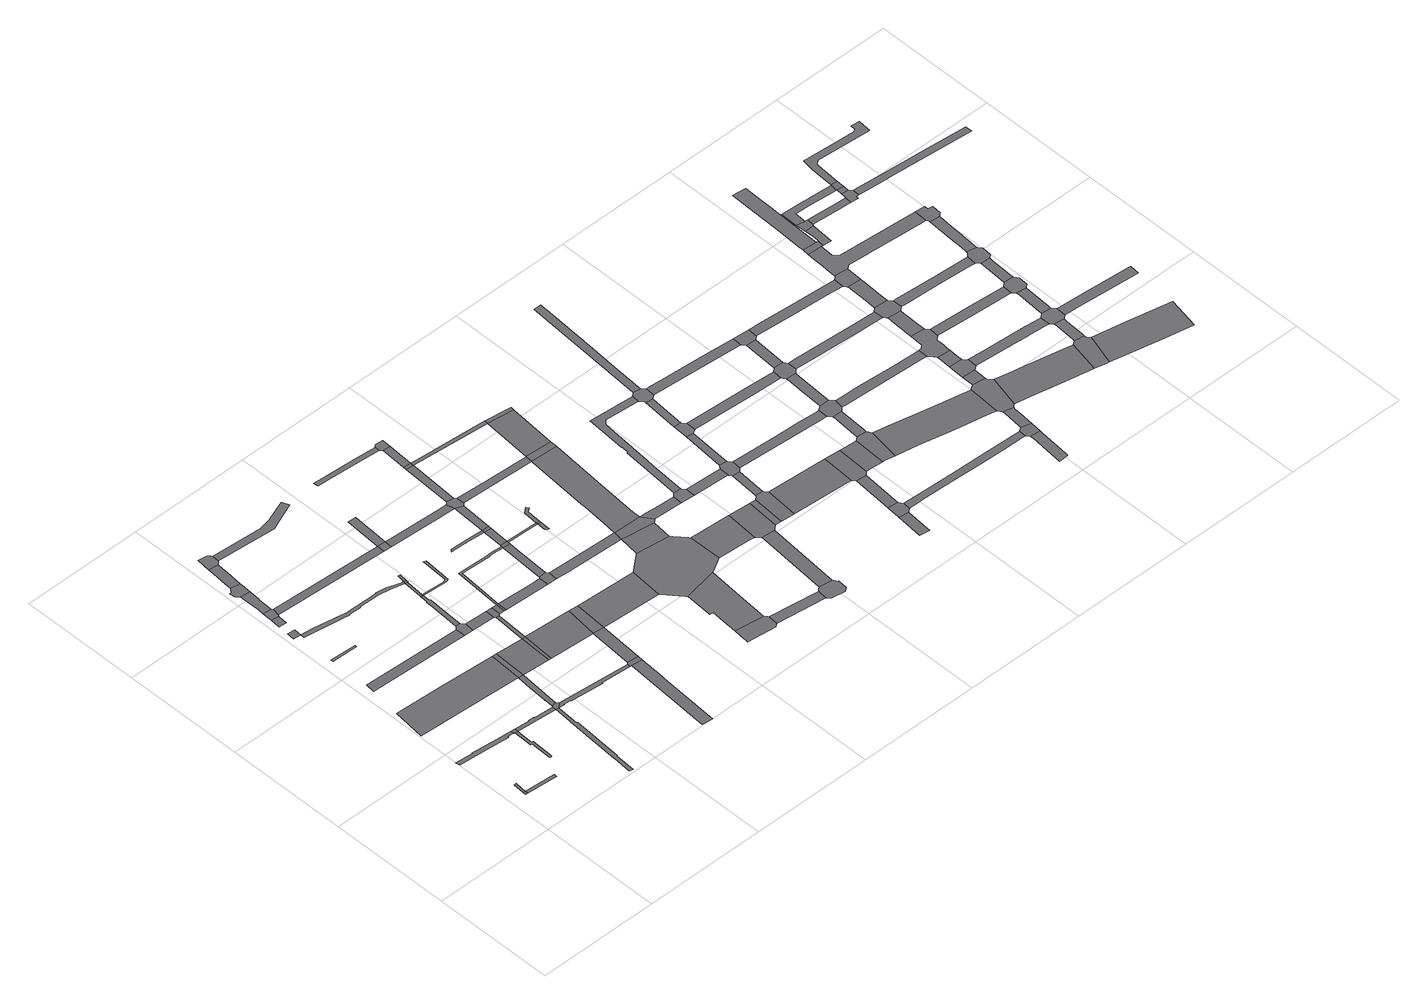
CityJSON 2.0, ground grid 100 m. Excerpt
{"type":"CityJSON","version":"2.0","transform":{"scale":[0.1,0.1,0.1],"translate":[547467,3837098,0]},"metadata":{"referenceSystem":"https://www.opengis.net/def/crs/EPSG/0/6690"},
"CityObjects":{
"road1":{"type":"Road","geometry":[{"type":"MultiSurface","lod":"1","boundaries":[[[0,1,2,3]]]}]},
"road2":{"type":"Road","geometry":[{"type":"MultiSurface","lod":"1","boundaries":[[[4,5,6,0,3]]]}]},
"road3":{"type":"Road","attributes":{"RoadStructureAttribute.sectionType":"1"},"geometry":[{"type":"MultiSurface","lod":"1","boundaries":[[[7,8,9,3,2]]]}]},
"road4":{"type":"Road","attributes":{"RoadStructureAttribute.sectionType":"1"},"geometry":[{"type":"MultiSurface","lod":"1","boundaries":[[[10,11,12,13,14,15,16,17,18,19]]]}]},
"road5":{"type":"Road","geometry":[{"type":"MultiSurface","lod":"1","boundaries":[[[20,21,22,23,24,25,26,27,28,29]]]}]},
"road6":{"type":"Road","geometry":[{"type":"MultiSurface","lod":"1","boundaries":[[[19,18,30,20,29,31]]]}]},
"road7":{"type":"Road","attributes":{"RoadStructureAttribute.sectionType":"1"},"geometry":[{"type":"MultiSurface","lod":"1","boundaries":[[[32,33,34,35]]]}]},
"road8":{"type":"Road","geometry":[{"type":"MultiSurface","lod":"1","boundaries":[[[36,37,38,39,40]]]}]},
"road9":{"type":"Road","attributes":{"function":"2","RoadStructureAttribute.sectionType":"1"},"geometry":[{"type":"MultiSurface","lod":"1","boundaries":[[[41,42,43,44,45,46,47]]]}]},
"road10":{"type":"Road","attributes":{"RoadStructureAttribute.sectionType":"1"},"geometry":[{"type":"MultiSurface","lod":"1","boundaries":[[[48,49,50,51]]]}]},
"road11":{"type":"Road","attributes":{"RoadStructureAttribute.sectionType":"1"},"geometry":[{"type":"MultiSurface","lod":"1","boundaries":[[[52,53,54,55,31,29,56,57,58]]]}]},
"road12":{"type":"Road","geometry":[{"type":"MultiSurface","lod":"1","boundaries":[[[59,48,51,60,61,62]]]}]},
"road13":{"type":"Road","attributes":{"RoadStructureAttribute.sectionType":"1"},"geometry":[{"type":"MultiSurface","lod":"1","boundaries":[[[57,63,64,65,66,67,68,69,70,71,72,73]]]}]},
"road14":{"type":"Road","attributes":{"RoadStructureAttribute.sectionType":"1"},"geometry":[{"type":"MultiSurface","lod":"1","boundaries":[[[74,75,76,59,62,77,78,79]]]}]},
"road15":{"type":"Road","attributes":{"RoadStructureAttribute.sectionType":"1"},"geometry":[{"type":"MultiSurface","lod":"1","boundaries":[[[80,81,82,83,84,85]]]}]},
"road16":{"type":"Road","geometry":[{"type":"MultiSurface","lod":"1","boundaries":[[[86,87,88,89,74,79,90,91]]]}]},
"road17":{"type":"Road","attributes":{"RoadStructureAttribute.sectionType":"1"},"geometry":[{"type":"MultiSurface","lod":"1","boundaries":[[[92,93,94,95,96,97,98,86,91,99,100,101]]]}]},
"road18":{"type":"Road","geometry":[{"type":"MultiSurface","lod":"1","boundaries":[[[102,103,104,58,57,73,105]]]}]},
"road19":{"type":"Road","attributes":{"RoadStructureAttribute.sectionType":"1"},"geometry":[{"type":"MultiSurface","lod":"1","boundaries":[[[46,106,107,108,109,110,104,103,111,112]]]}]},
"road20":{"type":"Road","geometry":[{"type":"MultiSurface","lod":"1","boundaries":[[[113,92,101,114,115,116,117,118,119]]]}]},
"road21":{"type":"Road","attributes":{"RoadStructureAttribute.sectionType":"1"},"geometry":[{"type":"MultiSurface","lod":"1","boundaries":[[[120,121,122,123,124,125,126,127,34,128,129,130,131,132,133,134,135,136,137,138,139,140,141]]]}]},
"road22":{"type":"Road","geometry":[{"type":"MultiSurface","lod":"1","boundaries":[[[47,46,112,142]]]}]},
"road23":{"type":"Road","attributes":{"RoadStructureAttribute.sectionType":"1"},"geometry":[{"type":"MultiSurface","lod":"1","boundaries":[[[105,73,143,144,145,146,147,148,149,150]]]}]},
"road24":{"type":"Road","attributes":{"function":"2","RoadStructureAttribute.sectionType":"1"},"geometry":[{"type":"MultiSurface","lod":"1","boundaries":[[[142,112,151,152]]]}]},
"road25":{"type":"Road","attributes":{"RoadStructureAttribute.sectionType":"1"},"geometry":[{"type":"MultiSurface","lod":"1","boundaries":[[[61,60,153,154]]]}]},
"road26":{"type":"Road","geometry":[{"type":"MultiSurface","lod":"1","boundaries":[[[155,156,157,85,84,158,159]]]}]},
"road27":{"type":"Road","attributes":{"RoadStructureAttribute.sectionType":"1"},"geometry":[{"type":"MultiSurface","lod":"1","boundaries":[[[160,161,162,163,164,165,166,167,168,169,156,155]]]}]},
"road28":{"type":"Road","geometry":[{"type":"MultiSurface","lod":"1","boundaries":[[[152,151,170,171]]]}]},
"road29":{"type":"Road","attributes":{"RoadStructureAttribute.sectionType":"1"},"geometry":[{"type":"MultiSurface","lod":"1","boundaries":[[[159,158,172,173]]]}]},
"road30":{"type":"Road","attributes":{"RoadStructureAttribute.sectionType":"1"},"geometry":[{"type":"MultiSurface","lod":"1","boundaries":[[[174,175,176,116,115,177,178,179]]]}]},
"road31":{"type":"Road","geometry":[{"type":"MultiSurface","lod":"1","boundaries":[[[180,165,164,181]]]}]},
"road32":{"type":"Road","attributes":{"RoadStructureAttribute.sectionType":"1"},"geometry":[{"type":"MultiSurface","lod":"1","boundaries":[[[182,183,184,185,186,187,188]]]}]},
"road33":{"type":"Road","attributes":{"RoadStructureAttribute.sectionType":"1"},"geometry":[{"type":"MultiSurface","lod":"1","boundaries":[[[189,152,171,190]]]}]},
"road34":{"type":"Road","attributes":{"RoadStructureAttribute.sectionType":"1"},"geometry":[{"type":"MultiSurface","lod":"1","boundaries":[[[140,180,181,191]]]}]},
"road35":{"type":"Road","geometry":[{"type":"MultiSurface","lod":"1","boundaries":[[[141,140,191,192,193]]]}]},
"road36":{"type":"Road","geometry":[{"type":"MultiSurface","lod":"1","boundaries":[[[194,195,196,141,193]]]}]},
"road37":{"type":"Road","geometry":[{"type":"MultiSurface","lod":"1","boundaries":[[[173,172,197,189,190,198,199,200]]]}]},
"road38":{"type":"Road","attributes":{"function":"2","RoadStructureAttribute.sectionType":"1"},"geometry":[{"type":"MultiSurface","lod":"1","boundaries":[[[201,171,170,202,203,204]]]}]},
"road39":{"type":"Road","attributes":{"RoadStructureAttribute.sectionType":"1"},"geometry":[{"type":"MultiSurface","lod":"1","boundaries":[[[200,199,205,206]]]}]},
"road40":{"type":"Road","geometry":[{"type":"MultiSurface","lod":"1","boundaries":[[[207,208,150,149,182,188,209]]]}]},
"road41":{"type":"Road","attributes":{"RoadStructureAttribute.sectionType":"1"},"geometry":[{"type":"MultiSurface","lod":"1","boundaries":[[[210,211,212,213,214,215,216,217,218,219,220,181,164]]]}]},
"road42":{"type":"Road","geometry":[{"type":"MultiSurface","lod":"1","boundaries":[[[206,205,221,222]]]}]},
"road43":{"type":"Road","attributes":{"RoadStructureAttribute.sectionType":"1"},"geometry":[{"type":"MultiSurface","lod":"1","boundaries":[[[203,207,209,223]]]}]},
"road44":{"type":"Road","geometry":[{"type":"MultiSurface","lod":"1","boundaries":[[[154,153,224,225]]]}]},
"road45":{"type":"Road","geometry":[{"type":"MultiSurface","lod":"1","boundaries":[[[204,203,223,226]]]}]},
"road46":{"type":"Road","attributes":{"RoadStructureAttribute.sectionType":"1"},"geometry":[{"type":"MultiSurface","lod":"1","boundaries":[[[227,228,222,221,229,230,231]]]}]},
"road47":{"type":"Road","geometry":[{"type":"MultiSurface","lod":"1","boundaries":[[[232,233,154,225]]]}]},
"road48":{"type":"Road","attributes":{"RoadStructureAttribute.sectionType":"1"},"geometry":[{"type":"MultiSurface","lod":"1","boundaries":[[[234,235,236,237,206,222,238,239,240,241,242,243]]]}]},
"road49":{"type":"Road","geometry":[{"type":"MultiSurface","lod":"1","boundaries":[[[244,245,246,247,231,230,248,249]]]}]},
"road50":{"type":"Road","attributes":{"RoadStructureAttribute.sectionType":"1"},"geometry":[{"type":"MultiSurface","lod":"1","boundaries":[[[250,225,224,251,252,253]]]}]},
"road51":{"type":"Road","geometry":[{"type":"MultiSurface","lod":"1","boundaries":[[[254,255,256,257,258,259,260,261]]]}]},
"road52":{"type":"Road","attributes":{"function":"2","RoadStructureAttribute.sectionType":"1"},"geometry":[{"type":"MultiSurface","lod":"1","boundaries":[[[226,223,262,263]]]}]},
"road53":{"type":"Road","attributes":{"RoadStructureAttribute.sectionType":"1"},"geometry":[{"type":"MultiSurface","lod":"1","boundaries":[[[242,264,247,246,265,266]]]}]},
"road54":{"type":"Road","geometry":[{"type":"MultiSurface","lod":"1","boundaries":[[[267,268,243,242,266,269]]]}]},
"road55":{"type":"Road","attributes":{"RoadStructureAttribute.sectionType":"1"},"geometry":[{"type":"MultiSurface","lod":"1","boundaries":[[[260,270,268,267,271,272]]]}]},
"road56":{"type":"Road","geometry":[{"type":"MultiSurface","lod":"1","boundaries":[[[261,260,272,273]]]}]},
"road57":{"type":"Road","attributes":{"RoadStructureAttribute.sectionType":"1"},"geometry":[{"type":"MultiSurface","lod":"1","boundaries":[[[252,261,273,274]]]}]},
"road58":{"type":"Road","geometry":[{"type":"MultiSurface","lod":"1","boundaries":[[[275,276,277,278,279,280,281,282,283,284,285]]]}]},
"road59":{"type":"Road","attributes":{"RoadStructureAttribute.sectionType":"1"},"geometry":[{"type":"MultiSurface","lod":"1","boundaries":[[[286,287,288,289,290,291,292,293]]]}]},
"road60":{"type":"Road","attributes":{"RoadStructureAttribute.sectionType":"1"},"geometry":[{"type":"MultiSurface","lod":"1","boundaries":[[[267,269,294,295]]]}]},
"road61":{"type":"Road","attributes":{"RoadStructureAttribute.sectionType":"1"},"geometry":[{"type":"MultiSurface","lod":"1","boundaries":[[[296,297,249,248,298,299,300]]]}]},
"road62":{"type":"Road","geometry":[{"type":"MultiSurface","lod":"1","boundaries":[[[301,302,253,252,274,303,304,305]]]}]},
"road63":{"type":"Road","attributes":{"RoadStructureAttribute.sectionType":"1"},"geometry":[{"type":"MultiSurface","lod":"1","boundaries":[[[306,307,308,309,310,311,312,313,314,275,285]]]}]},
"road64":{"type":"Road","attributes":{"RoadStructureAttribute.sectionType":"1"},"geometry":[{"type":"MultiSurface","lod":"1","boundaries":[[[315,301,305,316,317,318]]]}]},
"road65":{"type":"Road","geometry":[{"type":"MultiSurface","lod":"1","boundaries":[[[294,319,320,321,322,323]]]}]},
"road66":{"type":"Road","geometry":[{"type":"MultiSurface","lod":"1","boundaries":[[[295,294,323,324]]]}]},
"road67":{"type":"Road","attributes":{"RoadStructureAttribute.sectionType":"1"},"geometry":[{"type":"MultiSurface","lod":"1","boundaries":[[[325,326,327,328,329,330,295,324]]]}]},
"road68":{"type":"Road","geometry":[{"type":"MultiSurface","lod":"1","boundaries":[[[331,315,318,332]]]}]},
"road69":{"type":"Road","geometry":[{"type":"MultiSurface","lod":"1","boundaries":[[[333,334,335,263,262,336,337,309,308,338,339,340,341,342,343,344]]]}]},
"road70":{"type":"Road","attributes":{"RoadStructureAttribute.sectionType":"1"},"geometry":[{"type":"MultiSurface","lod":"1","boundaries":[[[345,331,332,346]]]}]},
"road71":{"type":"Road","geometry":[{"type":"MultiSurface","lod":"1","boundaries":[[[347,348,293,292,345,346,349]]]}]},
"road72":{"type":"Road","attributes":{"RoadStructureAttribute.sectionType":"1"},"geometry":[{"type":"MultiSurface","lod":"1","boundaries":[[[350,283,282,351,352]]]}]},
"road73":{"type":"Road","attributes":{"RoadStructureAttribute.sectionType":"1"},"geometry":[{"type":"MultiSurface","lod":"1","boundaries":[[[353,354,304,303,355,356]]]}]},
"road74":{"type":"Road","attributes":{"RoadStructureAttribute.sectionType":"1"},"geometry":[{"type":"MultiSurface","lod":"1","boundaries":[[[357,333,344,358]]]}]},
"road75":{"type":"Road","geometry":[{"type":"MultiSurface","lod":"1","boundaries":[[[300,299,357,358,359,360,361]]]}]},
"road76":{"type":"Road","attributes":{"RoadStructureAttribute.sectionType":"1"},"geometry":[{"type":"MultiSurface","lod":"1","boundaries":[[[332,318,362,363]]]}]},
"road77":{"type":"Road","geometry":[{"type":"MultiSurface","lod":"1","boundaries":[[[364,365,366,352,351,367,368,369,370,371,372,373,374,375,376]]]}]},
"road78":{"type":"Road","attributes":{"RoadStructureAttribute.sectionType":"1"},"geometry":[{"type":"MultiSurface","lod":"1","boundaries":[[[355,377,378,379,380,381,382,300,361,383,384,385]]]}]},
"road79":{"type":"Road","attributes":{"function":"2","RoadStructureAttribute.sectionType":"1"},"geometry":[{"type":"MultiSurface","lod":"1","boundaries":[[[341,340,386,387,388]]]}]},
"road80":{"type":"Road","attributes":{"RoadStructureAttribute.sectionType":"1"},"geometry":[{"type":"MultiSurface","lod":"1","boundaries":[[[389,390,391,392,393,394,361,360,395,396]]]}]},
"road81":{"type":"Road","attributes":{"RoadStructureAttribute.sectionType":"1"},"geometry":[{"type":"MultiSurface","lod":"1","boundaries":[[[397,364,376,398]]]}]},
"road82":{"type":"Road","geometry":[{"type":"MultiSurface","lod":"1","boundaries":[[[356,355,385,399,400]]]}]},
"road83":{"type":"Road","attributes":{"RoadStructureAttribute.sectionType":"1"},"geometry":[{"type":"MultiSurface","lod":"1","boundaries":[[[362,401,400,399,402]]]}]},
"road84":{"type":"Road","geometry":[{"type":"MultiSurface","lod":"1","boundaries":[[[403,404,405,396,395,406,407,408,409]]]}]},
"road85":{"type":"Road","geometry":[{"type":"MultiSurface","lod":"1","boundaries":[[[388,387,410,411,397,398,412,413,414,415]]]}]},
"road86":{"type":"Road","geometry":[{"type":"MultiSurface","lod":"1","boundaries":[[[363,362,402,416]]]}]},
"road87":{"type":"Road","attributes":{"function":"2","RoadStructureAttribute.sectionType":"1"},"geometry":[{"type":"MultiSurface","lod":"1","boundaries":[[[415,414,417,418]]]}]},
"road88":{"type":"Road","attributes":{"RoadStructureAttribute.sectionType":"1"},"geometry":[{"type":"MultiSurface","lod":"1","boundaries":[[[408,407,419,420]]]}]},
"road89":{"type":"Road","geometry":[{"type":"MultiSurface","lod":"1","boundaries":[[[421,422,418,417,423,424,425,426,427,428,429]]]}]},
"road90":{"type":"Road","attributes":{"RoadStructureAttribute.sectionType":"1"},"geometry":[{"type":"MultiSurface","lod":"1","boundaries":[[[430,421,429,431]]]}]},
"road91":{"type":"Road","attributes":{"RoadStructureAttribute.sectionType":"1"},"geometry":[{"type":"MultiSurface","lod":"1","boundaries":[[[432,433,434,435,436,437,438,439,403,409,440,441,442,443,444,445,446,447]]]}]},
"road92":{"type":"Road","geometry":[{"type":"MultiSurface","lod":"1","boundaries":[[[448,420,419,449,450,430,431,451,452,453,454,455]]]}]},
"road93":{"type":"Road","attributes":{"RoadStructureAttribute.sectionType":"1"},"geometry":[{"type":"MultiSurface","lod":"1","boundaries":[[[456,448,455,457]]]}]},
"road94":{"type":"Road","attributes":{"function":"2","RoadStructureAttribute.sectionType":"1"},"geometry":[{"type":"MultiSurface","lod":"1","boundaries":[[[426,425,458,459]]]}]},
"road95":{"type":"Road","attributes":{"RoadStructureAttribute.sectionType":"1"},"geometry":[{"type":"MultiSurface","lod":"1","boundaries":[[[460,461,462,463]]]}]},
"road96":{"type":"Road","geometry":[{"type":"MultiSurface","lod":"1","boundaries":[[[464,465,456,457,466,467,468]]]}]},
"road97":{"type":"Road","geometry":[{"type":"MultiSurface","lod":"1","boundaries":[[[469,460,463,470,471,472,473]]]}]},
"road98":{"type":"Road","attributes":{"RoadStructureAttribute.sectionType":"1"},"geometry":[{"type":"MultiSurface","lod":"1","boundaries":[[[474,464,468,475]]]}]},
"road99":{"type":"Road","attributes":{"RoadStructureAttribute.sectionType":"1"},"geometry":[{"type":"MultiSurface","lod":"1","boundaries":[[[476,469,473,477]]]}]},
"road100":{"type":"Road","geometry":[{"type":"MultiSurface","lod":"1","boundaries":[[[478,479,480,447,446,481,474,475,482,483,484,485,486]]]}]},
"road101":{"type":"Road","geometry":[{"type":"MultiSurface","lod":"1","boundaries":[[[459,458,487,476,477,488,489]]]}]},
"road102":{"type":"Road","attributes":{"RoadStructureAttribute.sectionType":"1"},"geometry":[{"type":"MultiSurface","lod":"1","boundaries":[[[490,491,492,493,494,495,454,453,496,497,498,499]]]}]},
"road103":{"type":"Road","attributes":{"function":"2","RoadStructureAttribute.sectionType":"1"},"geometry":[{"type":"MultiSurface","lod":"1","boundaries":[[[500,489,488,501,502,503,504]]]}]},
"road104":{"type":"Road","attributes":{"RoadStructureAttribute.sectionType":"1"},"geometry":[{"type":"MultiSurface","lod":"1","boundaries":[[[505,478,486,506,507,508,509,510,511,512]]]}]},
"road105":{"type":"Road","attributes":{"RoadStructureAttribute.sectionType":"1"},"geometry":[{"type":"MultiSurface","lod":"1","boundaries":[[[513,467,466,514,515,516]]]}]},
"road106":{"type":"Road","geometry":[{"type":"MultiSurface","lod":"1","boundaries":[[[517,518,504,503,519,520,521,522,523,524]]]}]},
"road107":{"type":"Road","attributes":{"RoadStructureAttribute.sectionType":"1"},"geometry":[{"type":"MultiSurface","lod":"1","boundaries":[[[525,526,527,483,482,528,529,530]]]}]},
"road108":{"type":"Road","attributes":{"RoadStructureAttribute.sectionType":"1"},"geometry":[{"type":"MultiSurface","lod":"1","boundaries":[[[531,532,533,534,535,471,470,536,537,538,539,540,541,542,543]]]}]},
"road109":{"type":"Road","attributes":{"RoadStructureAttribute.sectionType":"1"},"geometry":[{"type":"MultiSurface","lod":"1","boundaries":[[[544,545,546,517,524,547,548,549]]]}]},
"road110":{"type":"Road","geometry":[{"type":"MultiSurface","lod":"1","boundaries":[[[550,551,552,499,498,553,544,549,554,555,556]]]}]},
"road111":{"type":"Road","attributes":{"RoadStructureAttribute.sectionType":"1"},"geometry":[{"type":"MultiSurface","lod":"1","boundaries":[[[557,558,559,560,552,551,561,562,563]]]}]},
"road112":{"type":"Road","geometry":[{"type":"MultiSurface","lod":"1","boundaries":[[[564,565,566,516,515,557,563,567,568,569]]]}]},
"road113":{"type":"Road","attributes":{"function":"2","RoadStructureAttribute.sectionType":"1"},"geometry":[{"type":"MultiSurface","lod":"1","boundaries":[[[570,571,572,521,520,573,574,575,576,577,578]]]}]},
"road114":{"type":"Road","attributes":{"RoadStructureAttribute.sectionType":"1"},"geometry":[{"type":"MultiSurface","lod":"1","boundaries":[[[579,566,565,580]]]}]},
"road115":{"type":"Road","geometry":[{"type":"MultiSurface","lod":"1","boundaries":[[[530,529,579,580,581,582]]]}]},
"road116":{"type":"Road","attributes":{"RoadStructureAttribute.sectionType":"1"},"geometry":[{"type":"MultiSurface","lod":"1","boundaries":[[[583,584,585,586,587,588,589,590,591]]]}]},
"road117":{"type":"Road","attributes":{"RoadStructureAttribute.sectionType":"1"},"geometry":[{"type":"MultiSurface","lod":"1","boundaries":[[[592,593,594,595,556,555,596,597,598,599]]]}]},
"road118":{"type":"Road","geometry":[{"type":"MultiSurface","lod":"1","boundaries":[[[600,601,543,542,602,583,591,603]]]}]},
"road119":{"type":"Road","attributes":{"RoadStructureAttribute.sectionType":"1"},"geometry":[{"type":"MultiSurface","lod":"1","boundaries":[[[604,605,606,607,600,603,608,609,610,611]]]}]},
"road120":{"type":"Road","attributes":{"RoadStructureAttribute.sectionType":"1"},"geometry":[{"type":"MultiSurface","lod":"1","boundaries":[[[612,613,614,615,569,568,616,617,618,619,620,621,622]]]}]},
"road121":{"type":"Road","geometry":[{"type":"MultiSurface","lod":"1","boundaries":[[[623,624,625,578,577,626,627,604,611,628,629,630,631,632,633]]]}]},
"road122":{"type":"Road","attributes":{"RoadStructureAttribute.sectionType":"1"},"geometry":[{"type":"MultiSurface","lod":"1","boundaries":[[[634,635,623,633,636]]]}]},
"road123":{"type":"Road","attributes":{"RoadStructureAttribute.sectionType":"1"},"geometry":[{"type":"MultiSurface","lod":"1","boundaries":[[[637,638,582,581,639,640,641,642,643]]]}]},
"road124":{"type":"Road","geometry":[{"type":"MultiSurface","lod":"1","boundaries":[[[644,645,646,634,636,647,648,649,650,651,652,653]]]}]},
"road125":{"type":"Road","attributes":{"RoadStructureAttribute.sectionType":"1"},"geometry":[{"type":"MultiSurface","lod":"1","boundaries":[[[654,655,644,653,656,657]]]}]},
"road126":{"type":"Road","geometry":[{"type":"MultiSurface","lod":"1","boundaries":[[[658,659,660,661,662,599,598,663,664,654,657,665,666,667,668,669,670,671,672]]]}]},
"road127":{"type":"Road","attributes":{"RoadStructureAttribute.sectionType":"1"},"geometry":[{"type":"MultiSurface","lod":"1","boundaries":[[[673,674,675,658,672,676,677,678]]]}]},
"road128":{"type":"Road","attributes":{"function":"2","RoadStructureAttribute.sectionType":"1"},"geometry":[{"type":"MultiSurface","lod":"1","boundaries":[[[679,680,681,682,683,630,629,684,685,686,687,688]]]}]},
"road129":{"type":"Road","geometry":[{"type":"MultiSurface","lod":"1","boundaries":[[[689,690,622,621,691,673,678,692,693,694,695,696,697,698]]]}]},
"road130":{"type":"Road","attributes":{"RoadStructureAttribute.sectionType":"1"},"geometry":[{"type":"MultiSurface","lod":"1","boundaries":[[[699,700,701,689,698,702,703,704]]]}]},
"road131":{"type":"Road","attributes":{"RoadStructureAttribute.sectionType":"1"},"geometry":[{"type":"MultiSurface","lod":"1","boundaries":[[[705,706,707,708,709,710,650,649,711,712,713,714,715,716,717,718,719,720]]]}]},
"road132":{"type":"Road","geometry":[{"type":"MultiSurface","lod":"1","boundaries":[[[721,722,723,643,642,724,725,699,704,726]]]}]},
"road133":{"type":"Road","attributes":{"RoadStructureAttribute.sectionType":"1"},"geometry":[{"type":"MultiSurface","lod":"1","boundaries":[[[727,728,729,670,669,730,731,732,733,734,735,736]]]}]},
"road134":{"type":"Road","geometry":[{"type":"MultiSurface","lod":"1","boundaries":[[[737,738,739,740,741,742]]]}]},
"road135":{"type":"Road","geometry":[{"type":"MultiSurface","lod":"1","boundaries":[[[743,744,688,687,745,746,747,748,749]]]}]},
"road136":{"type":"Road","attributes":{"RoadStructureAttribute.sectionType":"1"},"geometry":[{"type":"MultiSurface","lod":"1","boundaries":[[[750,751,695,694,752,753,754,755,756]]]}]},
"road137":{"type":"Road","attributes":{"RoadStructureAttribute.sectionType":"1"},"geometry":[{"type":"MultiSurface","lod":"1","boundaries":[[[757,758,759,760,761,762,737,742,763,764,765,766,767,768,769]]]}]},
"road138":{"type":"Road","attributes":{"RoadStructureAttribute.sectionType":"1"},"geometry":[{"type":"MultiSurface","lod":"1","boundaries":[[[770,771,772,773,774,775,776,741,740]]]}]},
"road139":{"type":"Road","attributes":{"RoadStructureAttribute.sectionType":"1"},"geometry":[{"type":"MultiSurface","lod":"1","boundaries":[[[777,778,779,780,743,749,781,782,783,784]]]}]},
"road140":{"type":"Road","geometry":[{"type":"MultiSurface","lod":"1","boundaries":[[[785,773,772,786,787,788]]]}]},
"road141":{"type":"Road","geometry":[{"type":"MultiSurface","lod":"1","boundaries":[[[789,790,720,719,777,784,791,792,793,794]]]}]},
"road142":{"type":"Road","attributes":{"RoadStructureAttribute.sectionType":"1"},"geometry":[{"type":"MultiSurface","lod":"1","boundaries":[[[738,795,796,797,721,726,798,799,800,801,802,803,804,805,806,807,808,809,810,811,812,739]]]}]},
"road143":{"type":"Road","attributes":{"RoadStructureAttribute.sectionType":"1"},"geometry":[{"type":"MultiSurface","lod":"1","boundaries":[[[813,814,815,816,789,794,817,818,819]]]}]},
"road144":{"type":"Road","geometry":[{"type":"MultiSurface","lod":"1","boundaries":[[[820,821,736,735,813,819,822,823,824,825]]]}]},
"road145":{"type":"Road","geometry":[{"type":"MultiSurface","lod":"1","boundaries":[[[826,827,828,829,830,831,785,788,832,833,834,835,836,837,838]]]}]},
"road146":{"type":"Road","attributes":{"RoadStructureAttribute.sectionType":"1"},"geometry":[{"type":"MultiSurface","lod":"1","boundaries":[[[839,840,787,786,841,842,843,844]]]}]},
"road147":{"type":"Road","attributes":{"function":"2","RoadStructureAttribute.sectionType":"1"},"geometry":[{"type":"MultiSurface","lod":"1","boundaries":[[[845,846,747,746,847,848,849,850]]]}]},
"road148":{"type":"Road","attributes":{"RoadStructureAttribute.sectionType":"1"},"geometry":[{"type":"MultiSurface","lod":"1","boundaries":[[[851,852,853,820,825,854,855,856,857]]]}]},
"road149":{"type":"Road","geometry":[{"type":"MultiSurface","lod":"1","boundaries":[[[858,859,860,756,755,861,862,851,857,863,864,865,866]]]}]},
"road150":{"type":"Road","geometry":[{"type":"MultiSurface","lod":"1","boundaries":[[[867,868,869,870,844,843,871,872,873,874,875,876]]]}]},
"road151":{"type":"Road","attributes":{"RoadStructureAttribute.sectionType":"1"},"geometry":[{"type":"MultiSurface","lod":"1","boundaries":[[[877,878,879,880,881,882,858,866,883,884,885,886,887,888,889]]]}]},
"road152":{"type":"Road","attributes":{"RoadStructureAttribute.sectionType":"1"},"geometry":[{"type":"MultiSurface","lod":"1","boundaries":[[[890,891,892,893,894,792,791,895,896,897,898,899,900]]]}]},
"road153":{"type":"Road","attributes":{"RoadStructureAttribute.sectionType":"1"},"geometry":[{"type":"MultiSurface","lod":"1","boundaries":[[[901,867,876,902]]]}]},
"road154":{"type":"Road","geometry":[{"type":"MultiSurface","lod":"1","boundaries":[[[903,838,837,901,902,904]]]}]},
"road155":{"type":"Road","geometry":[{"type":"MultiSurface","lod":"1","boundaries":[[[905,906,810,809,907,908,877,889,909,910,911,912]]]}]},
"road156":{"type":"Road","attributes":{"RoadStructureAttribute.sectionType":"1"},"geometry":[{"type":"MultiSurface","lod":"1","boundaries":[[[913,914,915,916,917,903,904,918,919,920,921,922]]]}]},
"road157":{"type":"Road","attributes":{"RoadStructureAttribute.sectionType":"1"},"geometry":[{"type":"MultiSurface","lod":"1","boundaries":[[[923,924,925,874,873,926,927,928,929,930]]]}]}
},
"vertices":[
[129,374,0],[128,350,0],[147,348,0],[147,373,0],
[154,468,0],[145,469,0],[136,469,0],
[397,330,0],[399,343,0],[399,355,0],
[357,868,0],[146,886,0],[145,882,0],[1,895,0],[7,859,0],[203,845,0],[428,827,0],[428,834,0],[482,829,0],[479,857,0],
[490,826,0],[484,671,0],[496,671,0],[491,493,0],[491,491,0],[501,492,0],[511,494,0],[519,684,0],[506,684,0],[512,825,0],
[482,827,0],[515,854,0],
[52,2579,0],[47,2515,0],[109,2509,0],[113,2575,0],
[297,2167,0],[299,2182,0],[279,2184,0],[88,2192,0],[87,2175,0],
[443,1493,0],[46,1516,0],[16,1245,0],[427,1220,0],[855,1194,0],[875,1192,0],[892,1466,0],
[64,2746,0],[59,2666,0],[119,2662,0],[124,2740,0],
[683,841,0],[683,846,0],[636,849,0],[636,843,0],[829,799,0],[844,798,0],[841,830,0],
[69,2832,0],[135,2754,0],[146,2816,0],[136,2826,0],
[827,576,0],[798,185,0],[798,184,0],[786,28,0],[814,21,0],[824,163,0],[826,192,0],[830,192,0],[864,607,0],[854,609,0],[868,795,0],
[73,3054,0],[71,3030,0],[72,2885,0],[143,2953,0],[146,2954,0],[152,3047,0],
[500,1836,0],[90,1854,0],[81,1777,0],[515,1757,0],[898,1740,0],[896,1819,0],
[81,3160,0],[54,3128,0],[40,3125,0],[46,3082,0],[158,3135,0],[159,3149,0],
[100,3392,0],[95,3339,0],[87,3254,0],[86,3250,0],[86,3244,0],[85,3221,0],[85,3218,0],[171,3286,0],[175,3339,0],[179,3384,0],
[900,830,0],[887,850,0],[848,834,0],[902,827,0],
[865,1070,0],[865,1068,0],[852,916,0],[852,914,0],[853,914,0],[893,913,0],[915,1190,0],
[112,3506,0],[196,3399,0],[205,3408,0],[209,3469,0],[201,3479,0],[188,3495,0],[186,3498,0],
[945,2403,0],[834,2440,0],[754,2450,0],[754,2445,0],[477,2452,0],[388,2467,0],[321,2478,0],[218,2496,0],[106,2475,0],[207,2463,0],[298,2447,0],[323,2443,0],[405,2430,0],[422,2426,0],[473,2417,0],[488,2426,0],[577,2419,0],[590,2426,0],[754,2421,0],[846,2407,0],[959,2377,0],[968,2400,0],
[928,1464,0],
[915,793,0],[915,796,0],[975,791,0],[976,786,0],[1245,762,0],[1245,770,0],[1490,749,0],[1493,777,0],
[1143,1177,0],[1153,1447,0],
[1071,2702,0],[1073,2765,0],
[953,1846,0],[917,1840,0],[916,1839,0],[972,1736,0],[979,1815,0],
[961,1968,0],[969,2088,0],[972,2144,0],[961,2153,0],[965,2211,0],[946,2206,0],[943,2168,0],[942,2153,0],[937,2146,0],[933,2087,0],
[1163,1176,0],[1180,1446,0],
[1158,1728,0],[1162,1806,0],
[902,3523,0],[729,3456,0],[630,3438,0],[691,3372,0],[929,3466,0],[906,3520,0],
[947,2223,0],[966,2221,0],
[1505,748,0],[1505,746,0],[1451,10,0],[1540,1,0],[1574,472,0],[1581,562,0],[1594,741,0],
[1170,1716,0],[1196,1715,0],
[977,2374,0],
[983,2374,0],[985,2398,0],
[992,2460,0],[984,2461,0],[975,2462,0],
[1169,1717,0],[1206,1721,0],[1213,1726,0],[1216,1804,0],
[1187,1447,0],[1519,1152,0],[1533,1151,0],[1565,1423,0],
[1255,1724,0],[1258,1802,0],
[1507,789,0],[1500,782,0],[1597,782,0],
[973,2211,0],[1169,2197,0],[1174,2200,0],[1196,2208,0],[1211,2438,0],[1202,2441,0],[1194,2445,0],[1194,2442,0],[1179,2218,0],[1156,2207,0],[969,2221,0],
[1271,1723,0],[1273,1801,0],
[1624,1145,0],
[1138,2699,0],[1141,2761,0],
[1645,1418,0],
[1561,1787,0],[1285,1801,0],[1562,1710,0],[1642,1706,0],[1644,1783,0],
[1163,3067,0],[1096,3072,0],
[1576,2191,0],[1557,2190,0],[1539,2189,0],[1284,2198,0],[1302,2181,0],[1544,2171,0],[1557,2172,0],[1587,2174,0],[1674,2167,0],[1675,2185,0],
[1723,1781,0],[1721,1784,0],[1711,1799,0],[1652,1792,0],[1722,1703,0],[1725,1778,0],
[1552,2738,0],[1552,2676,0],[1703,2667,0],[1685,2731,0],
[1555,2393,0],[1409,2400,0],[1403,2391,0],[1397,2382,0],[1403,2382,0],[1555,2373,0],[1685,2365,0],[1687,2388,0],
[2114,1116,0],[2136,1388,0],
[1670,2095,0],[1728,2095,0],[1733,2163,0],
[1735,2197,0],[1675,2196,0],[1734,2182,0],
[1685,2356,0],[1736,2209,0],[1745,2361,0],
[1747,2384,0],
[1764,2646,0],
[2237,504,0],[2232,445,0],[2227,387,0],[2226,372,0],[2461,342,0],[2486,361,0],[2490,364,0],[2492,365,0],[2499,445,0],[2489,456,0],[2473,474,0],
[1544,3478,0],[1306,3495,0],[1189,3503,0],[1192,3464,0],[1304,3457,0],[1545,3439,0],[1728,3425,0],[1726,3465,0],
[2001,2171,0],[2001,2186,0],
[2310,1752,0],[2018,1766,0],[1813,1698,0],[2303,1675,0],[2313,1752,0],
[1707,2749,0],[1696,2740,0],[1782,2666,0],[1780,2728,0],[1766,2745,0],
[2496,729,0],[2496,730,0],[2521,1016,0],[2242,966,0],[2228,750,0],[2228,740,0],[2251,738,0],[2256,738,0],[2245,593,0],
[1731,3166,0],[1791,3149,0],[1791,3155,0],[1792,3162,0],
[1997,2101,0],[2009,2092,0],[2022,2083,0],[2023,2091,0],[2027,2168,0],
[2028,2183,0],
[2035,2301,0],[2065,2324,0],[2058,2334,0],[2052,2344,0],[2051,2343,0],[2010,2311,0],
[1732,3191,0],[1793,3187,0],
[2280,1505,0],[2271,1498,0],[2153,1402,0],[2125,1103,0],[2230,980,0],[2534,1023,0],[2626,1075,0],[2651,1088,0],[2650,1361,0],[2639,1374,0],[2568,1457,0],[2556,1472,0],
[1745,3406,0],[1806,3402,0],
[1749,3483,0],[1737,3473,0],[1810,3479,0],
[2501,445,0],[2899,311,0],[2910,391,0],
[2073,2711,0],[2035,2714,0],[2392,2634,0],[2396,2694,0],
[2303,1674,0],[2571,1634,0],
[2587,1648,0],[2601,1660,0],[2540,1744,0],
[2433,3104,0],[2436,3135,0],
[2940,420,0],[2934,414,0],[2928,409,0],[2921,289,0],[2922,287,0],[2927,282,0],[3036,266,0],[3041,269,0],[3068,290,0],[3074,369,0],[3070,370,0],[3053,397,0],[3047,405,0],
[2391,2624,0],[2346,2102,0],[2345,2068,0],[2323,1824,0],[2320,1800,0],[2314,1757,0],[2541,1810,0],[2567,2104,0],[2612,2621,0],
[2911,1070,0],[2962,1066,0],[2982,1338,0],
[2706,1733,0],[2696,1734,0],[2686,1734,0],[2676,1735,0],[2599,1740,0],[2551,1743,0],[2835,1646,0],[2839,1725,0],
[2996,1027,0],[3105,1019,0],
[2616,2682,0],[2398,2694,0],
[2433,3098,0],[2650,3076,0],
[2868,1749,0],[2857,1740,0],[2840,1726,0],[2929,1641,0],[2950,1640,0],[2954,1719,0],[2928,1748,0],
[2979,1047,0],[2994,1029,0],[3105,1021,0],[3110,1026,0],[3143,1056,0],[3164,1324,0],
[2653,3107,0],
[3197,1052,0],[3217,1320,0],
[3252,1621,0],[3251,1701,0],
[3248,1350,0],[3247,1348,0],[3267,1046,0],[3268,1046,0],[3308,1043,0],[3332,1314,0],[3313,1338,0],[3308,1346,0],[3307,1347,0],
[3267,1595,0],[3327,1590,0],
[3001,2640,0],[2947,2644,0],[2945,2612,0],[2920,2313,0],[2927,2313,0],[2920,2248,0],[2912,2247,0],[2900,2107,0],[2950,2038,0],[2959,2108,0],[2985,2416,0],[2986,2418,0],[2997,2547,0],[3028,2579,0],[3310,2557,0],[3318,2616,0],
[3276,1728,0],[3253,1617,0],[3258,1609,0],[3338,1601,0],[3352,1614,0],[3354,1616,0],[3361,1692,0],[3335,1724,0],
[3305,2080,0],[3362,2075,0],
[3810,1010,0],[3825,1281,0],
[3794,526,0],[3774,306,0],[3853,295,0],[3875,519,0],
[3315,2210,0],[3307,2111,0],[3396,2098,0],[3398,2175,0],[3373,2206,0],
[3805,645,0],[3905,545,0],[3909,604,0],[3908,606,0],[3887,639,0],
[3339,2507,0],[3397,2503,0],
[3836,980,0],[3918,974,0],
[3347,2642,0],[3336,2632,0],[3326,2623,0],[3340,2523,0],[3428,2527,0],[3431,2605,0],[3427,2609,0],[3416,2621,0],[3406,2632,0],
[3835,981,0],[3946,1002,0],[3955,1271,0],
[4098,1648,0],[3951,1657,0],[3844,1663,0],[3842,1663,0],[3697,1672,0],[3695,1672,0],[3952,1579,0],[4094,1570,0],[4122,1568,0],[4123,1646,0],
[4005,1267,0],[3957,1002,0],[3988,1000,0],[4087,992,0],[4101,1260,0],
[3425,3681,0],[3407,2653,0],[3424,2875,0],[3447,3168,0],[3469,3461,0],[3479,3588,0],[3485,3676,0],[3485,3679,0],
[3946,2142,0],[3947,2062,0],[4157,2050,0],[4164,2127,0],
[4132,1285,0],[4129,1283,0],[4107,991,0],[4189,975,0],[4232,1243,0],[4217,1265,0],[4211,1275,0],[4211,1277,0],
[3942,2566,0],[3536,2597,0],[3473,2602,0],[3943,2487,0],[4184,2467,0],[4190,2547,0],
[4932,562,0],[4650,573,0],[4341,585,0],[4026,599,0],[3961,601,0],[3962,542,0],[4022,540,0],[4284,530,0],[4557,518,0],[4759,511,0],[4929,505,0],[4951,504,0],[4954,561,0],
[4149,1535,0],[4149,1501,0],[4135,1310,0],[4213,1304,0],[4226,1497,0],[4229,1535,0],
[4269,1640,0],[4239,1672,0],[4159,1671,0],[4123,1567,0],[4254,1560,0],[4258,1563,0],[4269,1639,0],
[4181,2018,0],[4179,1979,0],[4170,1853,0],[4161,1702,0],[4241,1697,0],[4257,1975,0],[4261,2015,0],
[4290,2121,0],[4270,2151,0],[4191,2150,0],[4288,2041,0],[4290,2042,0],[4291,2119,0],
[4964,1084,0],[4682,1144,0],[4309,1225,0],[4256,962,0],[4373,940,0],[4657,878,0],[4907,827,0],[4980,811,0],[4998,1077,0],
[4210,2437,0],[4290,2433,0],
[4322,2457,0],[4325,2536,0],
[4977,477,0],[4975,456,0],[4975,453,0],[4951,202,0],[4946,167,0],[5027,169,0],[5030,194,0],[5054,444,0],[5056,468,0],
[4977,1597,0],[4763,1610,0],[4483,1626,0],[4290,1637,0],[4285,1561,0],[4972,1522,0],[5008,1519,0],[5009,1596,0],
[4987,584,0],[4969,572,0],[4962,492,0],[5066,562,0],
[5006,772,0],[5005,749,0],[4990,605,0],[4989,596,0],[5070,597,0],[5078,689,0],[5083,741,0],[5085,756,0],
[5026,2075,0],[4847,2084,0],[4495,2106,0],[4332,2116,0],[4328,2040,0],[4519,2027,0],[4777,2011,0],[5023,1996,0],[5054,1994,0],[5057,1994,0],[5051,2073,0],
[5038,1104,0],[5032,1100,0],[5020,1092,0],[4998,790,0],[5007,781,0],[5099,769,0],[5114,781,0],[5177,1044,0],[5163,1062,0],[5145,1084,0],[5145,1091,0],
[5043,1204,0],[5040,1131,0],[5151,1199,0],
[4671,2510,0],[4448,2527,0],[4442,2447,0],[4654,2430,0],[4970,2406,0],[5072,2399,0],[5078,2479,0],
[5049,1336,0],[5048,1307,0],[5046,1262,0],[5159,1205,0],[5181,1224,0],[5182,1225,0],[5188,1303,0],[5184,1303,0],[5173,1315,0],[5157,1331,0],
[5055,1460,0],[5052,1394,0],[5159,1389,0],[5163,1451,0],
[5069,1730,0],[5067,1700,0],[5062,1622,0],[5031,1595,0],[5022,1596,0],[5009,1518,0],[5041,1478,0],[5165,1484,0],[5167,1517,0],[5170,1586,0],[5181,1595,0],[5200,1611,0],[5205,1690,0],[5194,1703,0],[5179,1720,0],
[5081,1968,0],[5078,1931,0],[5069,1744,0],[5180,1739,0],[5187,1926,0],[5190,1956,0],
[5749,922,0],[5508,974,0],[5457,985,0],[5455,985,0],[5298,1018,0],[5245,755,0],[5475,705,0],[5694,659,0],[5739,650,0],[5795,913,0],
[5082,2098,0],[5077,2094,0],[5075,1974,0],[5195,1961,0],[5219,1982,0],[5220,1983,0],[5218,2060,0],[5217,2062,0],[5197,2085,0],[5191,2091,0],
[5096,2368,0],[5088,2193,0],[5084,2129,0],[5194,2130,0],[5205,2322,0],[5207,2363,0],
[5803,1253,0],[5647,1268,0],[5645,1268,0],[5633,1269,0],[5380,1288,0],[5226,1299,0],[5219,1221,0],[5470,1202,0],[5472,1201,0],[5483,1201,0],[5638,1188,0],[5643,1188,0],[5797,1175,0],[5821,1173,0],[5822,1172,0],[5819,1253,0],
[5104,2506,0],[5099,2500,0],[5096,2497,0],[5089,2378,0],[5092,2374,0],[5214,2495,0],
[5830,1644,0],[5534,1666,0],[5230,1688,0],[5201,1612,0],[5223,1610,0],[5446,1593,0],[5707,1575,0],[5825,1566,0],[5845,1564,0],[5850,1642,0],
[5123,2835,0],[5120,2784,0],[5235,2774,0],[5253,2773,0],[5255,2824,0],[5238,2825,0],
[5830,934,0],[5823,930,0],[5834,630,0],[5854,625,0],[5933,881,0],[5909,912,0],[5910,923,0],
[5600,2035,0],[5246,2058,0],[5240,1982,0],[5564,1960,0],[5825,1943,0],[5868,1939,0],[5875,2018,0],
[5151,3546,0],[5144,3325,0],[5141,3238,0],[5136,3093,0],[5128,2934,0],[5124,2865,0],[5249,3173,0],[5251,3234,0],[5251,3236,0],[5252,3264,0],[5253,3283,0],[5257,3422,0],[5261,3534,0],
[5320,2768,0],[5333,2936,0],[5334,2957,0],[5260,2952,0],[5264,2889,0],[5264,2887,0],[5261,2832,0],
[5845,1147,0],[5843,1112,0],[5832,949,0],[5830,938,0],[5910,940,0],[5911,948,0],[5921,1105,0],[5924,1135,0],
[5255,3040,0],[5342,2968,0],[5347,3023,0],[5325,3025,0],
[5853,1280,0],[5824,1253,0],[5955,1162,0],[5959,1242,0],[5933,1272,0],[5932,1273,0],
[5117,2744,0],[5111,2633,0],[5108,2584,0],[5219,2499,0],[5245,2520,0],[5307,2515,0],[5420,2506,0],[5424,2506,0],[5504,2499,0],[5652,2487,0],[5752,2479,0],[5759,2478,0],[5858,2470,0],[5861,2470,0],[5916,2466,0],[5924,2576,0],[5264,2626,0],[5230,2666,0],
[5870,1537,0],[5871,1537,0],[5870,1503,0],[5856,1306,0],[5934,1300,0],[5947,1497,0],[5949,1527,0],
[5879,1670,0],[5851,1643,0],[5980,1553,0],[5981,1555,0],[5985,1632,0],[5959,1665,0],
[5521,3166,0],[5463,3170,0],[5457,3171,0],[5326,3180,0],[5261,3185,0],[5258,3082,0],[5331,3123,0],[5424,3116,0],[5484,3111,0],[5487,3111,0],[5514,3109,0],[5686,3097,0],[5692,3153,0],
[5555,3007,0],[5445,3016,0],[5375,2966,0],[5607,2948,0],[5675,2943,0],[5679,2997,0],
[6212,824,0],[6010,866,0],[5956,604,0],[6288,534,0],[6515,486,0],[6567,750,0],
[5896,1909,0],[5895,1885,0],[5882,1701,0],[5960,1696,0],[5971,1878,0],[5974,1907,0],[5975,1908,0],
[5904,2056,0],[5903,2045,0],[5876,2019,0],[5872,1939,0],[5895,1910,0],[6001,1932,0],[6007,2010,0],[5984,2041,0],[5983,2042,0],
[5687,3045,0],[5686,3031,0],[5685,3020,0],[5683,3002,0],[5739,2938,0],[5741,2961,0],[5762,2959,0],[5767,3015,0],[5763,3019,0],[5743,3040,0],
[5929,2435,0],[5918,2259,0],[5914,2203,0],[5914,2198,0],[5909,2137,0],[5906,2073,0],[5983,2068,0],[5989,2138,0],[5993,2189,0],[5993,2191,0],[5994,2198,0],[6002,2314,0],[6009,2430,0],
[6585,1192,0],[6424,1205,0],[6189,1224,0],[6086,1232,0],[5978,1240,0],[5972,1161,0],[6080,1152,0],[6252,1138,0],[6579,1111,0],[6594,1111,0],[6602,1191,0],
[5691,3093,0],[5747,3088,0],
[5695,3156,0],[5751,3152,0],
[6004,2538,0],[6007,2570,0],[5917,2465,0],[5930,2450,0],[6030,2449,0],[6039,2456,0],[6039,2457,0],[6045,2535,0],
[6190,3474,0],[6185,3431,0],[6161,3418,0],[5724,3452,0],[5710,3354,0],[5766,3354,0],[5767,3365,0],[5797,3391,0],[6249,3357,0],[6257,3467,0],
[6415,2962,0],[6002,2994,0],[5811,3011,0],[6000,2939,0],[6059,2934,0],[6535,2894,0],[6741,2877,0],[6738,2929,0]
]}
